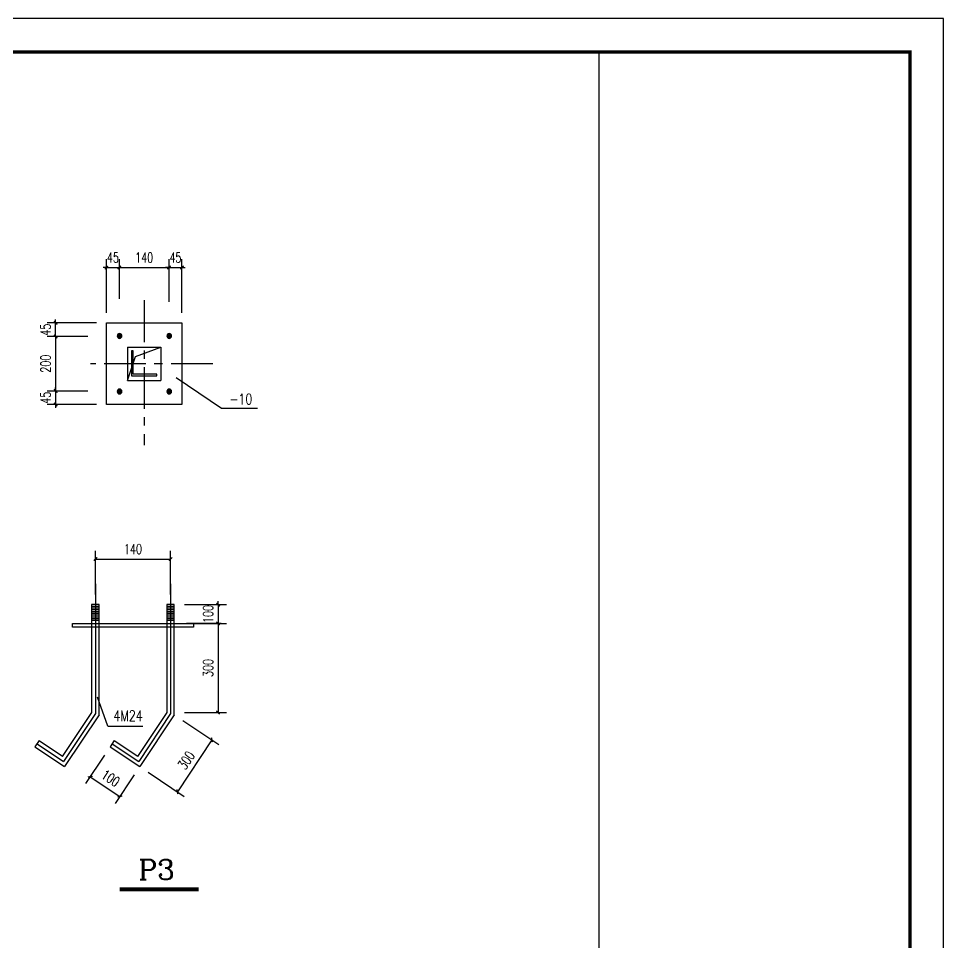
# Model space of a CAD drawing. Extents: x -695511 to 885008, y -751583 to -95266.
# Drawn here: x 33123 to 60805, y -672409 to -644763 of the extents above; entities that cross this region are included whole.
import ezdxf

# ---------------------------------------------------------------- set-up
doc = ezdxf.new("R2010")
doc.units = 0
doc.header["$LTSCALE"] = 1000
doc.header["$MEASUREMENT"] = 0
doc.linetypes.add('CENTER', pattern=[2, 1.25, -0.25, 0.25, -0.25])
for name, color, linetype in [('14', 1, 'Continuous'), ('DIM-01', 3, 'Continuous'), ('OUT', 4, 'Continuous'), ('PUB_DIM', 3, 'Continuous'), ('PUB_TEXT', 7, 'Continuous'), ('PUB_TITLE', 4, 'Continuous'), ('轴线', 9, 'CENTER'), ('附属构件', 3, 'Continuous')]:
    doc.layers.add(name, color=color, linetype=linetype)
doc.styles.add('DIM_FONT', font='SIMPLEX', dxfattribs={"width": 0.7, "bigfont": 'GBCBIG'})
doc.styles.add('HZTXTWIN', font='romans', dxfattribs={"width": 0.75, "height": 400, "bigfont": 'HZTXT1.SHX'})
doc.styles.add('ROMANC', font='romanc.shx', dxfattribs={"width": 0.7, "height": 350})
doc.dimstyles.new('DIMN', dxfattribs={"dimtxt": 300, "dimasz": 100, "dimexe": 250, "dimexo": 300, "dimgap": 150, "dimtad": 1, "dimdec": 0, "dimzin": 0, "dimdsep": 46, "dimtxsty": 'DIM_FONT', "dimblk": 'ARCHTICK', "dimcen": 0.09, "dimclrt": 7, "dimazin": 2, "dimtfac": 1, "dimtdec": 0, "dimtix": 1, "dimtmove": 2, "dimatfit": 3, "dimfxl": 1, "dimtolj": 1, "dimtzin": 0, "dimarcsym": 0})

# ---------------------------------------------------------------- blocks, each defined once
blk = doc.blocks.new('_ArchTick')
at = {"color": 0, "linetype": 'ByBlock', "const_width": 0.4}
blk.add_lwpolyline([(-0.5, -0.5), (0.5, 0.5)], dxfattribs=at)
blk = doc.blocks.new('*D229')
at = {"layer": 'Defpoints', "color": 0, "transparency": 16777216}
for p in [(38079, -662862), (37786, -665527), (39096, -665527)]:
    blk.add_point(p, dxfattribs=at)
at = {"layer": 'PUB_DIM', "color": 0, "lineweight": -2, "transparency": 16777216}
for p, q in [((38379, -662862), (39346, -662862)), ((39096, -662862), (39096, -665527)), ((38086, -665527), (39346, -665527))]:
    blk.add_line(p, q, dxfattribs=at)
at = {"layer": 'PUB_DIM', "color": 0, "linetype": 'ByBlock', "lineweight": -2, "transparency": 16777216, "xscale": 100, "yscale": 100, "zscale": 100}
for p, rotation in [((39096, -662862), 90), ((39096, -665527), 270)]:
    blk.add_blockref('_ArchTick', p, dxfattribs=dict(at, rotation=rotation))
at = {"layer": 'PUB_DIM', "color": 7, "transparency": 16777216, "insert": (38796, -664195), "char_height": 300, "attachment_point": 5, "rotation": 90, "style": 'DIM_FONT'}
blk.add_mtext('\\A1;300', dxfattribs=at)
blk = doc.blocks.new('*D230')
at = {"layer": 'Defpoints', "color": 0, "transparency": 16777216}
for p in [(37786, -665596), (36752, -667147), (37877, -667898)]:
    blk.add_point(p, dxfattribs=at)
at = {"layer": 'PUB_DIM', "color": 0, "lineweight": -2, "transparency": 16777216}
for p, q in [((38036, -665762), (39119, -666485)), ((38911, -666346), (37877, -667898)), ((37001, -667314), (38085, -668036))]:
    blk.add_line(p, q, dxfattribs=at)
at = {"layer": 'PUB_DIM', "color": 0, "linetype": 'ByBlock', "lineweight": -2, "transparency": 16777216, "xscale": 100, "yscale": 100, "zscale": 100}
for p, rotation in [((38911, -666346), 56.30993247401625), ((37877, -667898), 236.3099324740162)]:
    blk.add_blockref('_ArchTick', p, dxfattribs=dict(at, rotation=rotation))
at = {"layer": 'PUB_DIM', "color": 7, "transparency": 16777216, "insert": (38145, -666956), "char_height": 300, "attachment_point": 5, "rotation": 56.3099, "style": 'DIM_FONT'}
blk.add_mtext('\\A1;300', dxfattribs=at)
blk = doc.blocks.new('*D231')
at = {"layer": 'Defpoints', "color": 0, "transparency": 16777216}
for p in [(35864, -666555), (36752, -667147), (36157, -668040)]:
    blk.add_point(p, dxfattribs=at)
at = {"layer": 'PUB_DIM', "color": 0, "lineweight": -2, "transparency": 16777216}
for p, q in [((35697, -666805), (35130, -667656)), ((36585, -667397), (36018, -668248)), ((35269, -667448), (36157, -668040))]:
    blk.add_line(p, q, dxfattribs=at)
at = {"layer": 'PUB_DIM', "color": 0, "linetype": 'ByBlock', "lineweight": -2, "transparency": 16777216, "xscale": 100, "yscale": 100, "zscale": 100}
for p, rotation in [((35269, -667448), 146.3099324740132), ((36157, -668040), 326.3099324740133)]:
    blk.add_blockref('_ArchTick', p, dxfattribs=dict(at, rotation=rotation))
at = {"layer": 'PUB_DIM', "color": 7, "transparency": 16777216, "insert": (35879, -667494), "char_height": 300, "attachment_point": 5, "rotation": 326.3099, "style": 'DIM_FONT'}
blk.add_mtext('\\A1;100', dxfattribs=at)
blk = doc.blocks.new('*D232')
at = {"layer": 'Defpoints', "color": 0, "transparency": 16777216}
for p in [(37786, -662300), (38079, -662862), (39096, -662862)]:
    blk.add_point(p, dxfattribs=at)
at = {"layer": 'PUB_DIM', "color": 0, "lineweight": -2, "transparency": 16777216}
for p, q in [((38086, -662300), (39346, -662300)), ((39096, -662300), (39096, -662200)), ((39096, -662300), (39096, -662862)), ((38379, -662862), (39346, -662862)), ((39096, -662862), (39096, -662962))]:
    blk.add_line(p, q, dxfattribs=at)
at = {"layer": 'PUB_DIM', "color": 0, "linetype": 'ByBlock', "lineweight": -2, "transparency": 16777216, "xscale": 100, "yscale": 100, "zscale": 100}
for p, rotation in [((39096, -662300), 270), ((39096, -662862), 90)]:
    blk.add_blockref('_ArchTick', p, dxfattribs=dict(at, rotation=rotation))
at = {"layer": 'PUB_DIM', "color": 7, "transparency": 16777216, "insert": (38796, -662581), "char_height": 300, "attachment_point": 5, "rotation": 90, "style": 'DIM_FONT'}
blk.add_mtext('\\A1;100', dxfattribs=at)
blk = doc.blocks.new('*D233')
at = {"layer": 'Defpoints', "color": 0, "transparency": 16777216}
for p in [(37674, -660936), (35424, -662300), (37674, -662300)]:
    blk.add_point(p, dxfattribs=at)
at = {"layer": 'PUB_DIM', "color": 0, "lineweight": -2, "transparency": 16777216}
for p, q in [((35424, -662000), (35424, -660686)), ((37674, -662000), (37674, -660686)), ((35424, -660936), (37674, -660936))]:
    blk.add_line(p, q, dxfattribs=at)
at = {"layer": 'PUB_DIM', "color": 0, "linetype": 'ByBlock', "lineweight": -2, "transparency": 16777216, "xscale": 100, "yscale": 100, "zscale": 100, "rotation": 180}
blk.add_blockref('_ArchTick', (35424, -660936), dxfattribs=at)
at = {"layer": 'PUB_DIM', "color": 0, "linetype": 'ByBlock', "lineweight": -2, "transparency": 16777216, "xscale": 100, "yscale": 100, "zscale": 100}
blk.add_blockref('_ArchTick', (37674, -660936), dxfattribs=at)
at = {"layer": 'PUB_DIM', "color": 7, "transparency": 16777216, "insert": (36549, -660636), "char_height": 300, "attachment_point": 5, "style": 'DIM_FONT'}
blk.add_mtext('\\A1;140', dxfattribs=at)
blk = doc.blocks.new('*D234')
at = {"layer": 'Defpoints', "color": 0, "transparency": 16777216}
for p in [(35499, -654276), (34235, -655908), (35499, -655908)]:
    blk.add_point(p, dxfattribs=at)
at = {"layer": 'PUB_DIM', "color": 0, "lineweight": -2, "transparency": 16777216}
for p, q in [((35199, -654276), (33985, -654276)), ((34235, -654276), (34235, -655908)), ((35199, -655908), (33985, -655908))]:
    blk.add_line(p, q, dxfattribs=at)
at = {"layer": 'PUB_DIM', "color": 0, "linetype": 'ByBlock', "lineweight": -2, "transparency": 16777216, "xscale": 100, "yscale": 100, "zscale": 100}
for p, rotation in [((34235, -654276), 90), ((34235, -655908), 270)]:
    blk.add_blockref('_ArchTick', p, dxfattribs=dict(at, rotation=rotation))
at = {"layer": 'PUB_DIM', "color": 7, "transparency": 16777216, "insert": (33935, -655092), "char_height": 300, "attachment_point": 5, "rotation": 90, "style": 'DIM_FONT'}
blk.add_mtext('\\A1;200', dxfattribs=at)
blk = doc.blocks.new('*D235')
at = {"layer": 'Defpoints', "color": 0, "transparency": 16777216}
for p in [(35499, -655908), (34235, -656314), (35754, -656314)]:
    blk.add_point(p, dxfattribs=at)
at = {"layer": 'PUB_DIM', "color": 0, "lineweight": -2, "transparency": 16777216}
for p, q in [((35199, -655908), (33985, -655908)), ((34235, -655908), (34235, -655808)), ((34235, -655908), (34235, -656314)), ((35454, -656314), (33985, -656314)), ((34235, -656314), (34235, -656414))]:
    blk.add_line(p, q, dxfattribs=at)
at = {"layer": 'PUB_DIM', "color": 0, "linetype": 'ByBlock', "lineweight": -2, "transparency": 16777216, "xscale": 100, "yscale": 100, "zscale": 100}
for p, rotation in [((34235, -655908), 270), ((34235, -656314), 90)]:
    blk.add_blockref('_ArchTick', p, dxfattribs=dict(at, rotation=rotation))
at = {"layer": 'PUB_DIM', "color": 7, "transparency": 16777216, "insert": (33935, -656111), "char_height": 300, "attachment_point": 5, "rotation": 90, "style": 'DIM_FONT'}
blk.add_mtext('\\A1;45', dxfattribs=at)
blk = doc.blocks.new('*D236')
at = {"layer": 'Defpoints', "color": 0, "transparency": 16777216}
for p in [(37627, -652215), (36141, -653449), (37627, -653536)]:
    blk.add_point(p, dxfattribs=at)
at = {"layer": 'PUB_DIM', "color": 0, "lineweight": -2, "transparency": 16777216}
for p, q in [((36141, -653149), (36141, -651965)), ((37627, -653236), (37627, -651965)), ((36141, -652215), (37627, -652215))]:
    blk.add_line(p, q, dxfattribs=at)
at = {"layer": 'PUB_DIM', "color": 0, "linetype": 'ByBlock', "lineweight": -2, "transparency": 16777216, "xscale": 100, "yscale": 100, "zscale": 100, "rotation": 180}
blk.add_blockref('_ArchTick', (36141, -652215), dxfattribs=at)
at = {"layer": 'PUB_DIM', "color": 0, "linetype": 'ByBlock', "lineweight": -2, "transparency": 16777216, "xscale": 100, "yscale": 100, "zscale": 100}
blk.add_blockref('_ArchTick', (37627, -652215), dxfattribs=at)
at = {"layer": 'PUB_DIM', "color": 7, "transparency": 16777216, "insert": (36884, -651915), "char_height": 300, "attachment_point": 5, "style": 'DIM_FONT'}
blk.add_mtext('\\A1;140', dxfattribs=at)
blk = doc.blocks.new('*D237')
at = {"layer": 'Defpoints', "color": 0, "transparency": 16777216}
for p in [(34235, -653870), (35754, -653870), (35499, -654276)]:
    blk.add_point(p, dxfattribs=at)
at = {"layer": 'PUB_DIM', "color": 0, "lineweight": -2, "transparency": 16777216}
for p, q in [((34235, -653870), (34235, -653770)), ((35454, -653870), (33985, -653870)), ((34235, -654276), (34235, -653870)), ((35199, -654276), (33985, -654276)), ((34235, -654276), (34235, -654376))]:
    blk.add_line(p, q, dxfattribs=at)
at = {"layer": 'PUB_DIM', "color": 0, "linetype": 'ByBlock', "lineweight": -2, "transparency": 16777216, "xscale": 100, "yscale": 100, "zscale": 100}
for p, rotation in [((34235, -653870), 270), ((34235, -654276), 90)]:
    blk.add_blockref('_ArchTick', p, dxfattribs=dict(at, rotation=rotation))
at = {"layer": 'PUB_DIM', "color": 7, "transparency": 16777216, "insert": (33935, -654073), "char_height": 300, "attachment_point": 5, "rotation": 90, "style": 'DIM_FONT'}
blk.add_mtext('\\A1;45', dxfattribs=at)
blk = doc.blocks.new('*D238')
at = {"layer": 'Defpoints', "color": 0, "transparency": 16777216}
for p in [(36141, -652215), (36141, -653449), (35754, -653870)]:
    blk.add_point(p, dxfattribs=at)
at = {"layer": 'PUB_DIM', "color": 0, "lineweight": -2, "transparency": 16777216}
for p, q in [((35754, -653570), (35754, -651965)), ((36141, -653149), (36141, -651965)), ((35754, -652215), (35654, -652215)), ((35754, -652215), (36141, -652215)), ((36141, -652215), (36241, -652215))]:
    blk.add_line(p, q, dxfattribs=at)
at = {"layer": 'PUB_DIM', "color": 0, "linetype": 'ByBlock', "lineweight": -2, "transparency": 16777216, "xscale": 100, "yscale": 100, "zscale": 100}
blk.add_blockref('_ArchTick', (35754, -652215), dxfattribs=at)
at = {"layer": 'PUB_DIM', "color": 0, "linetype": 'ByBlock', "lineweight": -2, "transparency": 16777216, "xscale": 100, "yscale": 100, "zscale": 100, "rotation": 180}
blk.add_blockref('_ArchTick', (36141, -652215), dxfattribs=at)
at = {"layer": 'PUB_DIM', "color": 7, "transparency": 16777216, "insert": (35947, -651915), "char_height": 300, "attachment_point": 5, "style": 'DIM_FONT'}
blk.add_mtext('\\A1;45', dxfattribs=at)
blk = doc.blocks.new('*D239')
at = {"layer": 'Defpoints', "color": 0, "transparency": 16777216}
for p in [(38014, -652215), (37627, -653536), (38014, -653870)]:
    blk.add_point(p, dxfattribs=at)
at = {"layer": 'PUB_DIM', "color": 0, "lineweight": -2, "transparency": 16777216}
for p, q in [((37627, -653236), (37627, -651965)), ((38014, -653570), (38014, -651965)), ((37627, -652215), (37527, -652215)), ((37627, -652215), (38014, -652215)), ((38014, -652215), (38114, -652215))]:
    blk.add_line(p, q, dxfattribs=at)
at = {"layer": 'PUB_DIM', "color": 0, "linetype": 'ByBlock', "lineweight": -2, "transparency": 16777216, "xscale": 100, "yscale": 100, "zscale": 100}
blk.add_blockref('_ArchTick', (37627, -652215), dxfattribs=at)
at = {"layer": 'PUB_DIM', "color": 0, "linetype": 'ByBlock', "lineweight": -2, "transparency": 16777216, "xscale": 100, "yscale": 100, "zscale": 100, "rotation": 180}
blk.add_blockref('_ArchTick', (38014, -652215), dxfattribs=at)
at = {"layer": 'PUB_DIM', "color": 7, "transparency": 16777216, "insert": (37820, -651915), "char_height": 300, "attachment_point": 5, "style": 'DIM_FONT'}
blk.add_mtext('\\A1;45', dxfattribs=at)

msp = doc.modelspace()

# ---------------------------------------------------------------- linework, layer by layer
at = {"layer": '14'}
msp.add_line((50505, -673842.5), (50505, -645762.5), dxfattribs=at)
at = {"layer": '14', "color": 1}
msp.add_lwpolyline([(37258.7, -655457.8), (37258.7, -655407.8), (36558.7, -655407.8), (36558.7, -654707.8), (36508.7, -654707.8), (36508.7, -655457.8)], close=True, dxfattribs=at)
at = {"layer": 'Defpoints', "color": 0, "linetype": 'ByBlock'}
for p in [(36075.9, -654260.6), (36104.7, -654257.4), (36148, -654293.7), (37561.9, -654260.6), (37626.7, -654274), (37634, -654293.7), (36075.9, -655924), (36104.7, -655927.2), (36148, -655890.9), (37561.9, -655924), (37626.7, -655910.6), (37634, -655890.9), (35435, -661563.2), (37685, -661533.9)]:
    msp.add_point(p, dxfattribs=at)
at = {"layer": 'DIM-01'}
for p, q in [((37842.5, -655508.6), (39196.1, -656423.8)), ((39196.1, -656423.8), (40275.2, -656423.8)), ((35794.5, -665935.8), (35484.4, -665067.9)), ((35794.5, -665935.8), (36846.3, -665935.8))]:
    msp.add_line(p, q, dxfattribs=at)
at = {"layer": 'DIM-01', "color": 3}
for points in [[(36383.7, -654592.3), (36383.7, -655592.3)], [(36383.7, -654592.3), (37383.7, -654592.3)], [(36383.7, -655592.3), (36621.7, -654877.3), (37383.7, -654592.3)], [(37383.7, -654592.3), (37383.7, -655592.3)], [(36383.7, -655592.3), (37383.7, -655592.3)]]:
    msp.add_lwpolyline(points, dxfattribs=at)
at = {"layer": 'OUT'}
msp.add_lwpolyline([(35753.5, -653870.2), (38013.9, -653870.2), (38013.9, -656314.4), (35753.5, -656314.4)], close=True, dxfattribs=at)
at = {"layer": 'PUB_DIM'}
msp.add_line((39183.8, -662861.7), (38154.2, -662861.7), dxfattribs=at)
at = {"layer": 'PUB_TEXT', "const_width": 117}
msp.add_lwpolyline([(36146.5, -670818.5), (38517.3, -670818.5)], dxfattribs=at)
at = {"layer": 'PUB_TITLE'}
msp.add_lwpolyline([(-44295, -704162.5), (60805, -704162.5), (60805, -644762.5), (-44295, -644762.5)], close=True, dxfattribs=at)
at = {"layer": 'PUB_TITLE', "const_width": 100}
msp.add_lwpolyline([(-41795, -703162.5), (59805, -703162.5), (59805, -645762.5), (-41795, -645762.5)], close=True, dxfattribs=at)
at = {"layer": '轴线'}
for p, q in [((36883.7, -653194.7), (36883.7, -657532.9)), ((38937, -655092.3), (35280.3, -655092.3))]:
    msp.add_line(p, q, dxfattribs=at)
at = {"layer": '附属构件', "color": 1, "linetype": 'CENTER', "ltscale": 1000}
for p, q in [((35424.3, -661673.4), (35424.3, -665561.7)), ((37673.6, -661673.4), (37673.6, -665561.7)), ((35424.3, -665561.7), (34471.3, -666991.3)), ((37673.6, -665561.7), (36720.5, -666991.3)), ((33676.8, -666461.6), (34471.3, -666991.3)), ((35926.1, -666461.6), (36720.5, -666991.3))]:
    msp.add_line(p, q, dxfattribs=at)
at = {"layer": '附属构件'}
for p, q in [((35312, -662300), (35312, -665527.4)), ((35536.7, -662300), (35312, -662300)), ((35536.7, -662353.2), (35312, -662353.2)), ((35536.7, -662406.5), (35312, -662406.5)), ((35536.7, -665596), (35536.7, -662300)), ((37561.2, -662300), (37561.2, -665527.4)), ((37785.9, -662300), (37561.2, -662300)), ((37785.9, -662353.2), (37561.2, -662353.2)), ((37785.9, -662406.5), (37561.2, -662406.5)), ((37785.9, -665596), (37785.9, -662300)), ((35536.7, -662459.7), (35312, -662459.7)), ((35536.7, -662513), (35312, -662513)), ((35536.7, -662566.2), (35312, -662566.2)), ((35536.7, -662619.5), (35312, -662619.5)), ((35536.7, -662672.7), (35312, -662672.7)), ((37785.9, -662459.7), (37561.2, -662459.7)), ((37785.9, -662513), (37561.2, -662513)), ((37785.9, -662566.2), (37561.2, -662566.2)), ((37785.9, -662619.5), (37561.2, -662619.5)), ((37785.9, -662672.7), (37561.2, -662672.7)), ((34738.9, -662861.7), (38359, -662861.7)), ((34738.9, -662973), (34738.9, -662861.7)), ((38359, -662973), (34738.9, -662973)), ((35536.7, -662726), (35312, -662726)), ((35536.7, -662779.3), (35312, -662779.3)), ((37785.9, -662726), (37561.2, -662726)), ((37785.9, -662779.3), (37561.2, -662779.3)), ((38359, -662861.7), (38359, -662973)), ((35312, -665527.4), (34432.1, -666847.2)), ((35536.7, -665596), (34502.5, -667147.3)), ((37561.2, -665527.4), (36681.3, -666847.2)), ((37785.9, -665596), (36751.7, -667147.3)), ((33739.2, -666368), (33614.4, -666555.2)), ((33614.4, -666555.2), (34502.5, -667147.3)), ((33739.2, -666368), (34440.1, -666835.3)), ((35988.5, -666368), (35863.6, -666555.2)), ((35863.6, -666555.2), (36751.7, -667147.3)), ((35988.5, -666368), (36689.3, -666835.3))]:
    msp.add_line(p, q, dxfattribs=at)
at = {"layer": '附属构件', "const_width": 74.3}
for points in [[(36109.4, -654257.2, -1), (36183.7, -654257.2, -1)], [(37595.4, -654257.2, -1), (37669.7, -654257.2, -1)], [(36109.4, -655927.4, 1), (36183.7, -655927.4, 1)], [(37595.4, -655927.4, 1), (37669.7, -655927.4, 1)]]:
    msp.add_lwpolyline(points, format="xyb", close=True, dxfattribs=at)
at = {"layer": '附属构件'}
for centre, radius, start, end in [((36148, -654260.6), 72.1, 0, 180), ((36148, -654260.6), 72.1, 180, 0), ((36140.7, -654257.4), 36, 0, 180), ((36140.7, -654257.4), 36, 180, 0), ((37634, -654260.6), 72.1, 0, 180), ((37634, -654260.6), 72.1, 180, 0), ((37626.7, -654257.4), 36, 0, 180), ((37626.7, -654257.4), 36, 0, 180), ((37626.7, -654257.4), 36, 180, 0), ((37626.7, -654257.4), 36, 180, 0), ((36148, -655924), 72.1, 0, 180), ((36148, -655924), 72.1, 180, 0), ((36140.7, -655927.2), 36, 0, 180), ((36140.7, -655927.2), 36, 180, 0), ((37634, -655924), 72.1, 0, 180), ((37634, -655924), 72.1, 180, 0), ((37626.7, -655927.2), 36, 0, 180), ((37626.7, -655927.2), 36, 0, 180), ((37626.7, -655927.2), 36, 180, 0), ((37626.7, -655927.2), 36, 180, 0)]:
    msp.add_arc(centre, radius, start, end, dxfattribs=at)

# ---------------------------------------------------------------- texts
at = {"layer": 'PUB_TEXT', "style": 'HZTXTWIN', "width": 0.75}
for s, p in [('-10', (39434.1, -656312.3)), ('4M24', (35965.1, -665787.6))]:
    msp.add_text(s, height=324, dxfattribs=at).set_placement(p)
at = {"layer": 'PUB_TEXT', "style": 'ROMANC'}
msp.add_text('P3', height=600, dxfattribs=at).set_placement((36710.1, -670528))

# ---------------------------------------------------------------- dimensions: what is measured, and where the dimension line sits
at = {"layer": 'PUB_DIM'}
for base, p1, p2, text, picture, middle in [((36140.7, -652215.4), (35753.5, -653870.2), (36140.7, -653449.1), '45', '*D238', (35947.1, -651915.4)), ((37626.7, -652215.4), (36140.7, -653449.1), (37626.7, -653536.5), '140', '*D236', (36883.7, -651915.4)), ((38013.9, -652215.4), (37626.7, -653536.5), (38013.9, -653870.2), '45', '*D239', (37820.3, -651915.4)), ((37673.6, -660936.2), (35424.3, -662300), (37673.6, -662300), '140', '*D233', (36548.9, -660636.2))]:
    dim = msp.add_linear_dim(base=base, p1=p1, p2=p2, text=text, dimstyle='DIMN', dxfattribs=at)
    dim.commit()
    dim.dimension.update_dxf_attribs({"geometry": picture, "text_midpoint": middle})
for base, p1, p2, angle, text, picture, middle in [((34235.5, -653870.2), (35499.2, -654276.1), (35753.5, -653870.2), 90, '45', '*D237', (33935.5, -654073.2)), ((34235.5, -655908.4), (35499.2, -654276.1), (35499.2, -655908.4), 90, '200', '*D234', (33935.5, -655092.3)), ((34235.5, -656314.4), (35499.2, -655908.4), (35753.5, -656314.4), 90, '45', '*D235', (33935.5, -656111.4)), ((39095.7, -662861.7), (37785.9, -662300), (38078.8, -662861.7), 270, '100', '*D232', (38795.7, -662580.8)), ((39095.7, -665527.4), (38078.8, -662861.7), (37785.9, -665527.4), 270, '300', '*D229', (38795.7, -664194.5))]:
    dim = msp.add_linear_dim(base=base, p1=p1, p2=p2, angle=angle, text=text, dimstyle='DIMN', dxfattribs=at)
    dim.commit()
    dim.dimension.update_dxf_attribs({"geometry": picture, "text_midpoint": middle})
for p1, distance, text, picture, middle in [((37785.9, -665596), 1352.8, '300', '*D230', (38144.8, -666955.6)), ((35863.6, -666555.2), -1072.4, '100', '*D231', (35879.2, -667494))]:
    dim = msp.add_aligned_dim(p1=p1, p2=(36751.7, -667147.3), distance=distance, text=text, dimstyle='DIMN', dxfattribs=at)
    dim.commit()
    dim.dimension.update_dxf_attribs({"geometry": picture, "text_midpoint": middle})

doc.saveas('drawing.dxf')
